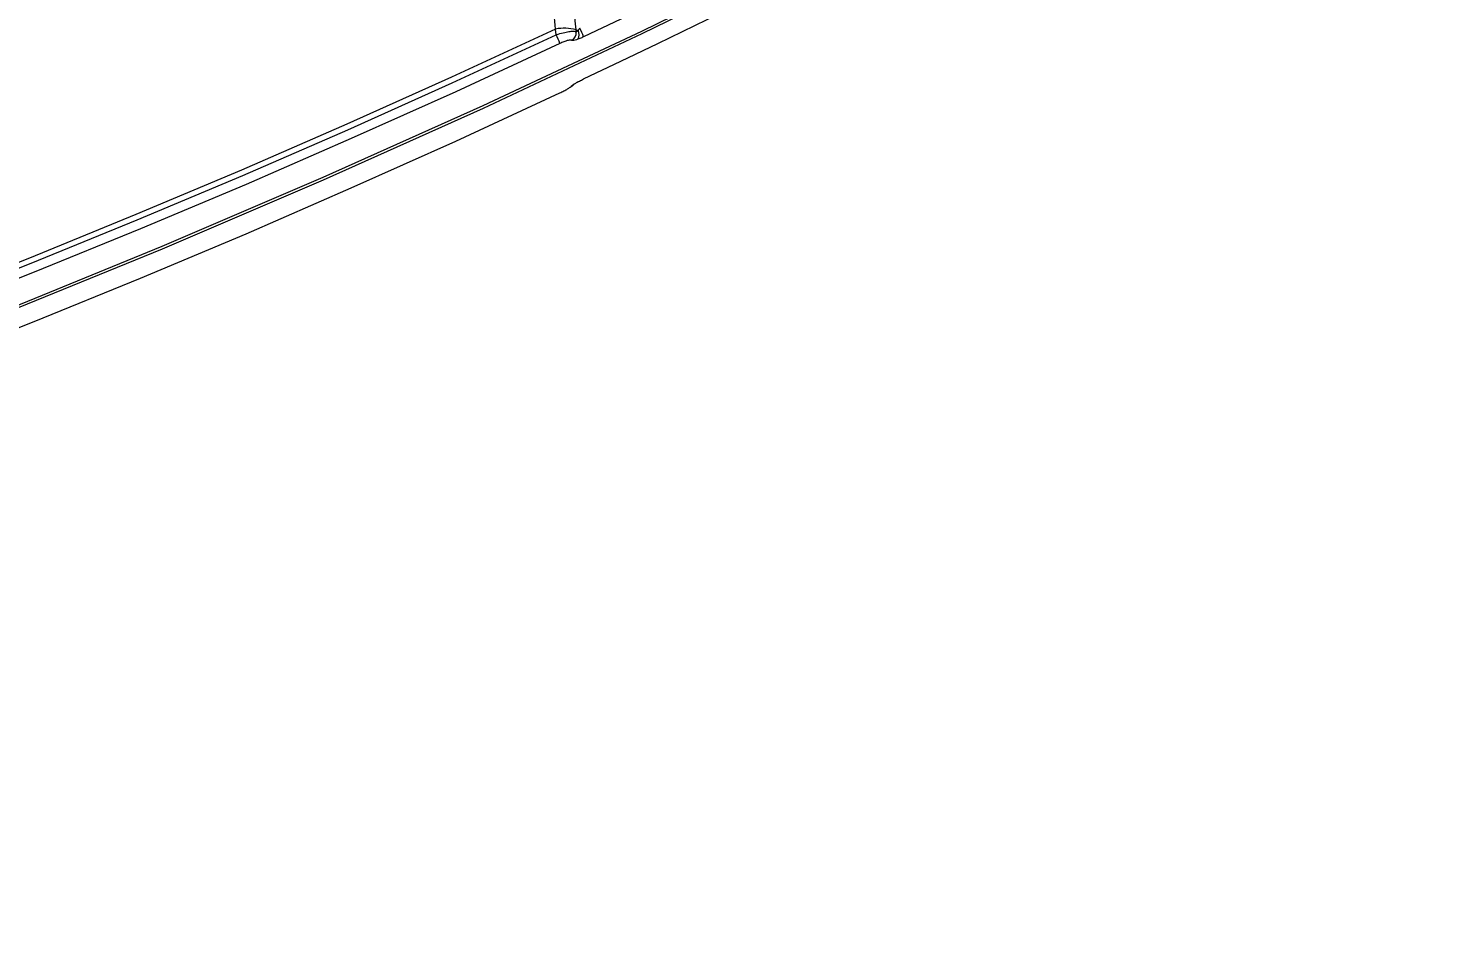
# Model space of a CAD drawing. Header units: millimetres. Extents: x -8607 to 7621, y -5747 to 4382.
# Drawn here: x 4200.6 to 4368.8, y -271.6 to -161.2 of the extents above; entities that cross this region are included whole.
import ezdxf

# ---------------------------------------------------------------- set-up
doc = ezdxf.new("R2010")
doc.units = ezdxf.units.MM
doc.layers.add('DIKOM_ОБЪЕКТ', color=7, linetype='Continuous')
doc.layers.add('DIKOM_РАЗМЕР_ОБЪЕКТА', color=7, linetype='Continuous')
doc.styles.add('style1', font='arial.ttf', dxfattribs={"width": 0.8})
doc.dimstyles.new('1-50', dxfattribs={"dimtxt": 300, "dimasz": 200, "dimexe": 100, "dimexo": 0, "dimgap": 100, "dimtad": 1, "dimtxsty": 'style1', "dimcen": 200, "dimclrd": 7, "dimclre": 7, "dimclrt": 7, "dimadec": 1, "dimazin": 2, "dimtfac": 1, "dimtmove": 0, "dimatfit": 2, "dimfxl": 0, "dimlwd": 25, "dimlwe": 18, "dimarcsym": 0})

# ---------------------------------------------------------------- blocks, each defined once
blk = doc.blocks.new('*D11')
at = {"layer": 'Defpoints', "color": 0, "transparency": 16777216}
for p in [(7619.37, -165.15), (-6826.53, -739.39), (7619.37, -5647.14)]:
    blk.add_point(p, dxfattribs=at)
at = {"layer": 'DIKOM_РАЗМЕР_ОБЪЕКТА', "color": 7, "lineweight": 18, "transparency": 16777216}
for p, q in [((7619.37, -165.15), (7619.37, -5747.14)), ((-6826.53, -739.39), (-6826.53, -5747.14))]:
    blk.add_line(p, q, dxfattribs=at)
at = {"layer": 'DIKOM_РАЗМЕР_ОБЪЕКТА', "color": 7, "lineweight": 25, "transparency": 16777216}
blk.add_line((-6626.53, -5647.14), (7419.37, -5647.14), dxfattribs=at)
at = {"layer": 'DIKOM_РАЗМЕР_ОБЪЕКТА', "color": 7, "transparency": 16777216}
for points in [[(-6626.53, -5613.8), (-6626.53, -5680.47), (-6826.53, -5647.14)], [(7419.37, -5613.8), (7419.37, -5680.47), (7619.37, -5647.14)]]:
    blk.add_solid(points, dxfattribs=at)
at = {"layer": 'DIKOM_РАЗМЕР_ОБЪЕКТА', "color": 7, "transparency": 16777216, "insert": (396.42, -5393.96), "char_height": 300, "attachment_point": 5, "style": 'style1'}
blk.add_mtext('14400', dxfattribs=at)
blk = doc.blocks.new('*D13')
at = {"layer": 'Defpoints', "color": 0, "transparency": 16777216}
for p in [(-5326.53, -191.39), (6073.47, -191.39), (6073.47, -4959.53)]:
    blk.add_point(p, dxfattribs=at)
at = {"layer": 'DIKOM_РАЗМЕР_ОБЪЕКТА', "color": 7, "lineweight": 18, "transparency": 16777216}
for p, q in [((-5326.53, -191.39), (-5326.53, -5059.53)), ((6073.47, -191.39), (6073.47, -5059.53))]:
    blk.add_line(p, q, dxfattribs=at)
at = {"layer": 'DIKOM_РАЗМЕР_ОБЪЕКТА', "color": 7, "lineweight": 25, "transparency": 16777216}
blk.add_line((-5126.53, -4959.53), (5873.47, -4959.53), dxfattribs=at)
at = {"layer": 'DIKOM_РАЗМЕР_ОБЪЕКТА', "color": 7, "transparency": 16777216}
for points in [[(-5126.53, -4926.2), (-5126.53, -4992.86), (-5326.53, -4959.53)], [(5873.47, -4926.2), (5873.47, -4992.86), (6073.47, -4959.53)]]:
    blk.add_solid(points, dxfattribs=at)
at = {"layer": 'DIKOM_РАЗМЕР_ОБЪЕКТА', "color": 7, "transparency": 16777216, "insert": (373.47, -4706.36), "char_height": 300, "attachment_point": 5, "style": 'style1'}
blk.add_mtext('11400', dxfattribs=at)

msp = doc.modelspace()

# ---------------------------------------------------------------- linework, layer by layer
at = {"layer": 'DIKOM_ОБЪЕКТ', "color": 7, "linetype": 'Continuous', "lineweight": 15}
for p, q in [((4263.86, -161.992), (4263.786, -161.307)), ((4266.262, -161.637), (4266.238, -161.412)), ((4266.507, -167.613), (4266.451, -167.633))]:
    msp.add_line(p, q, dxfattribs=at)
at = {"layer": 'DIKOM_ОБЪЕКТ', "color": 7, "linetype": 'Continuous', "lineweight": 15, "flags": 128}
for points in [[(4197.185, -195.236), (4216.639, -187.309), (4235.95, -179.049), (4255.112, -170.459), (4274.12, -161.543), (4292.967, -152.302), (4311.648, -142.74), (4330.157, -132.858), (4348.489, -122.662), (4366.638, -112.152)], [(4366.638, -112.5), (4348.489, -123.009), (4330.157, -133.206), (4311.648, -143.087), (4292.967, -152.65), (4274.12, -161.891), (4255.112, -170.807), (4235.95, -179.397), (4216.639, -187.656), (4197.185, -195.584)], [(4302.574, -144.811), (4298.176, -147.053), (4293.769, -149.277), (4289.352, -151.483), (4284.926, -153.672), (4280.492, -155.842), (4276.048, -157.995), (4271.595, -160.13), (4267.134, -162.247)], [(4267.134, -167.287), (4271.595, -165.17), (4276.048, -163.035), (4280.492, -160.883), (4284.926, -158.712), (4289.352, -156.523), (4293.769, -154.317), (4298.176, -152.093), (4302.574, -149.851)], [(4263.786, -161.307), (4251.308, -167.076), (4238.763, -172.703), (4226.154, -178.189), (4213.483, -183.533), (4200.75, -188.735), (4187.958, -193.793), (4175.108, -198.706), (4162.202, -203.475)], [(4162.481, -204.067), (4175.36, -199.307), (4188.184, -194.403), (4200.95, -189.356), (4213.657, -184.166), (4226.303, -178.834), (4238.887, -173.361), (4251.406, -167.747), (4263.86, -161.992)], [(4264.29, -163.047), (4251.826, -168.806), (4239.296, -174.425), (4226.702, -179.903), (4214.045, -185.239), (4201.328, -190.434), (4188.551, -195.485), (4175.717, -200.393), (4162.827, -205.156)], [(4162.827, -211.066), (4175.717, -206.302), (4188.551, -201.394), (4201.328, -196.343), (4214.045, -191.149), (4226.702, -185.812), (4239.296, -180.334), (4251.826, -174.715), (4264.29, -168.956)]]:
    msp.add_lwpolyline(points, dxfattribs=at)
at = {"layer": 'DIKOM_ОБЪЕКТ', "color": 7, "linetype": 'Continuous', "lineweight": 15}
for centre, radius, start, end in [((4264.8, -166.355), 5.148, 73.78278, 101.35124), ((4266.433, -160.938), 0.513, 247.62089, 276.61484), ((4265.513, -161.953), 1.102, 328.35839, 27.33996), ((4261.613, -163.891), 5.761, 16.58673, 27.94294), ((4258.685, -164.714), 5.847, 16.5663, 27.74426), ((4265.251, -161.744), 1.016, 296.96148, 6.07387), ((4265.331, -167.268), 0.938, 293.98275, 317.40085)]:
    msp.add_arc(centre, radius, start, end, dxfattribs=at)
for points, knots in [([(4263.786, -161.307), (4263.571, -158.849), (4263.135, -153.862), (4262.571, -147.141), (4262.073, -141.048), (4261.802, -137.624), (4261.656, -135.771)], [0, 0, 0, 0, 0.2848617, 0.5777505, 0.7715673, 1, 1, 1, 1]), ([(4266.238, -161.412), (4266.039, -159.449), (4265.812, -157.194), (4265.573, -154.935), (4265.542, -154.643)], [0, 0, 0, 0, 0.87076868, 1, 1, 1, 1]), ([(4266.262, -161.637), (4266.272, -161.637), (4266.284, -161.638), (4266.329, -161.609), (4266.391, -161.556), (4266.459, -161.482), (4266.492, -161.447)], [0, 0, 0, 0, 0.261838, 0.3210036, 0.6715723, 1, 1, 1, 1]), ([(4266.492, -161.447), (4266.541, -161.39), (4266.611, -161.309), (4266.681, -161.219), (4266.702, -161.192)], [0, 0, 0, 0, 0.7053791, 1, 1, 1, 1]), ([(4263.86, -161.992), (4263.944, -161.966), (4264.297, -161.856), (4264.901, -161.698), (4265.559, -161.579), (4266.056, -161.548), (4266.193, -161.607), (4266.262, -161.637)], [0, 0, 0, 0, 0.0748908, 0.3151648, 0.5451327, 0.7714954, 1, 1, 1, 1]), ([(4265.712, -162.65), (4265.671, -162.635), (4265.589, -162.606), (4265.293, -162.661), (4264.903, -162.784), (4264.547, -162.928), (4264.34, -163.024), (4264.29, -163.047)], [0, 0, 0, 0, 0.2249539, 0.4495811, 0.6803277, 0.9238133, 1, 1, 1, 1]), ([(4266.451, -162.531), (4266.344, -162.566), (4266.111, -162.642), (4265.836, -162.693), (4265.753, -162.664), (4265.712, -162.65)], [0, 0, 0, 0, 0.2986226, 0.6490483, 1, 1, 1, 1]), ([(4267.134, -162.247), (4267.066, -162.278), (4266.831, -162.388), (4266.609, -162.471), (4266.451, -162.531)], [0, 0, 0, 0, 0.2879215, 1, 1, 1, 1]), ([(4265.546, -168.267), (4265.546, -168.267), (4265.65, -168.201), (4265.681, -168.163), (4265.712, -168.125)], [0, 0, 0, 0, 0.0020936, 1, 1, 1, 1]), ([(4265.666, -168.197), (4265.763, -168.136), (4265.903, -168.046), (4266.03, -167.887), (4266.069, -167.837)], [0, 0, 0, 0, 0.6875616, 1, 1, 1, 1]), ([(4265.712, -168.125), (4265.754, -168.084), (4265.836, -168.004), (4266.111, -167.825), (4266.344, -167.694), (4266.451, -167.633)], [0, 0, 0, 0, 0.3509587, 0.7013913, 1, 1, 1, 1]), ([(4265.999, -167.923), (4265.999, -167.924), (4265.996, -167.926), (4266.03, -167.899), (4266.127, -167.834), (4266.286, -167.735), (4266.439, -167.652), (4266.508, -167.615)], [0, 0, 0, 0, 0.0515382, 0.2119526, 0.4383998, 0.7446994, 1, 1, 1, 1]), ([(4266.451, -167.633), (4266.513, -167.6), (4266.728, -167.484), (4266.965, -167.369), (4267.134, -167.287)], [0, 0, 0, 0, 0.2879213, 1, 1, 1, 1]), ([(4264.29, -168.956), (4264.457, -168.876), (4264.792, -168.714), (4265.247, -168.465), (4265.448, -168.332), (4265.546, -168.267)], [0, 0, 0, 0, 0.33733923, 0.67522642, 1, 1, 1, 1])]:
    msp.add_open_spline(points, degree=3, knots=knots, dxfattribs=at)

# ---------------------------------------------------------------- dimensions: what is measured, and where the dimension line sits
at = {"layer": 'DIKOM_РАЗМЕР_ОБЪЕКТА'}
dim = msp.add_linear_dim(base=(7619.366, -5647.135), p1=(-6826.527, -739.391), p2=(7619.366, -165.147), text='14400', dimstyle='1-50', dxfattribs=at)
dim.commit()
dim.dimension.update_dxf_attribs({"geometry": '*D11', "text_midpoint": (396.419, -5647.135), "dimtype": 160})
dim = msp.add_linear_dim(base=(6073.473, -4959.53), p1=(-5326.527, -191.391), p2=(6073.473, -191.391), dimstyle='1-50', dxfattribs=at)
dim.commit()
dim.dimension.update_dxf_attribs({"geometry": '*D13', "text_midpoint": (373.473, -4959.53), "dimtype": 160})

doc.saveas('drawing.dxf')
